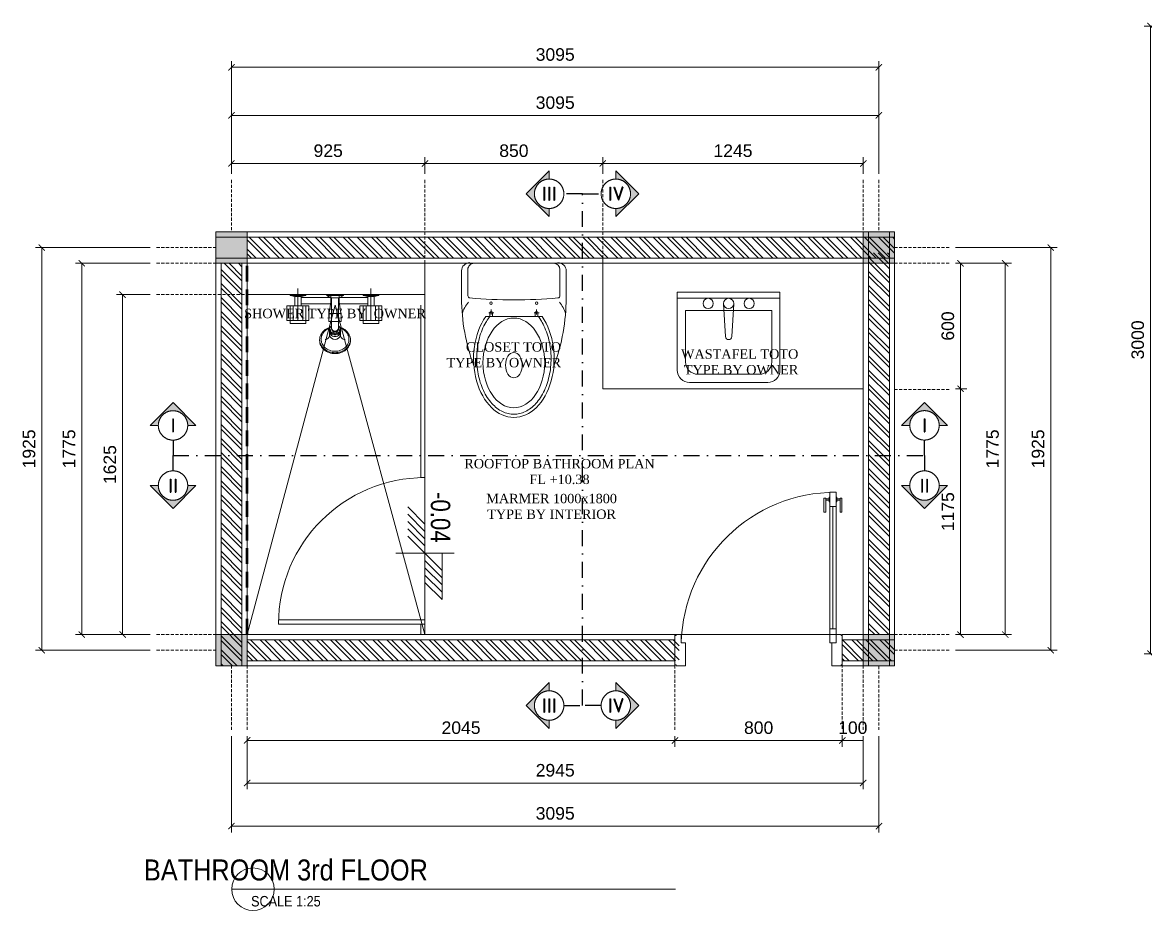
# Model space of a CAD drawing. Header units: millimetres. Extents: x 7371 to 278338, y -43753 to 35464.
# Drawn here: x 265954 to 271323, y -6722 to -2477 of the extents above; entities that cross this region are included whole.
import ezdxf
from ezdxf.enums import TextEntityAlignment as Align

# ---------------------------------------------------------------- set-up
doc = ezdxf.new("R2010")
doc.units = ezdxf.units.MM
doc.header["$MEASUREMENT"] = 0
for name, pattern in [('CENTER', [50.8, 31.75, -6.35, 6.35, -6.35]), ('DASHDOTX2', [50.8, 25.4, -12.7, 0, -12.7]), ('DASHED2', [0.375, 0.25, -0.125]), ('HIDDEN2', [0.1875, 0.125, -0.0625]), ('SLD-Solid', [0])]:
    doc.linetypes.add(name, pattern=pattern)
doc.layers.get('DEFPOINTS').update_dxf_attribs({"lineweight": 18})
for name, color, linetype in [('1', 5, 'Continuous'), ('TEXT', 4, 'Continuous'), ('WALL', 90, 'Continuous')]:
    doc.layers.add(name, color=color, linetype=linetype)
for name, color, linetype, lineweight in [('28-Arsiran', 252, 'Continuous', 5), ('8', 8, 'Continuous', 5), ('AS', 8, 'HIDDEN2', 5), ('DIM', 1, 'Continuous', 5), ('DINDING', 1, 'Continuous', 20), ('DOOR OPENING', 4, 'SLD-Solid', 5), ('HATCH', 8, 'Continuous', 13), ('KOL', 5, 'Continuous', 18), ('l1', 5, 'Continuous', 5), ('LEGEND', 1, 'DASHED2', 50), ('PIPA AIR BERSIH', 5, 'CENTER', 5), ('TEXT 1', 210, 'Continuous', 5)]:
    doc.layers.add(name, color=color, linetype=linetype, lineweight=lineweight)
doc.styles.add('40', font='arial.ttf', dxfattribs={"width": 0.9, "height": 100})
doc.styles.add('Arial Narrow', font='ARIALN.TTF')
doc.styles.add('ROMAND', font='romand.shx', dxfattribs={"width": 0.7})
doc.styles.get("Standard").update_dxf_attribs({"font": 'arial.ttf'})
doc.styles.add('style1', font='times.ttf', dxfattribs={"height": 0.15})
doc.dimstyles.new('30 baru', dxfattribs={"dimtxt": 0.2, "dimasz": 0.1, "dimexe": 0.1, "dimexo": 0.1, "dimgap": 0.1, "dimtad": 1, "dimtoh": 1, "dimdec": 0, "dimlfac": 300, "dimtxsty": 'Standard', "dimblk": 'ARCHTICK', "dimcen": 0.1, "dimclrd": 1, "dimclre": 1, "dimclrt": 4, "dimadec": 0, "dimazin": 0, "dimtfac": 1, "dimtdec": 0, "dimtix": 1, "dimtmove": 0, "dimatfit": 3, "dimfxl": 1, "dimlwd": 5, "dimlwe": 5, "dimarcsym": 0})
pattern_1 = [(315, (127135.7513, 224.10882), (0.112253202, 0.112253202), []), (315, (127135.7513, 224.03399), (0.112253202, 0.112253202), [])]

# ---------------------------------------------------------------- blocks, each defined once
blk = doc.blocks.new('TOILET')
at = {"layer": '8', "lineweight": 5}
for p, q in [((-134.7, 254.9), (134.7, 254.9)), ((-120.2, 236.5), (-96.6, 236.5)), ((-114.4, 254.9), (-114.4, 235.8)), ((-108.5, 245.2), (-108.5, 221.5)), ((-102.2, 235.8), (-102.2, 254.9)), ((120.2, 236.5), (96.6, 236.5)), ((102.2, 235.8), (102.2, 254.9)), ((108.5, 245.2), (108.5, 221.5)), ((114.4, 254.9), (114.4, 235.8)), ((-250, 36.9), (-250, 167.9)), ((250, 36.9), (250, 167.9)), ((-220, 30), (-220, 155.8)), ((220, 30), (220, 155.8)), ((-190, 0), (190, 0))]:
    blk.add_line(p, q, dxfattribs=at)
for centre in [(-109.2, 190.9), (109.2, 190.9)]:
    blk.add_circle(centre, 5.82, dxfattribs=at)
for centre, radius, start, end in [((666.2, 167.1), 916.2, 159.3877, 180.0472), ((-666.2, 167.1), 916.2, 359.9528, 20.6123), ((-96.2, 287.1), 157.9, 197.1522, 219.8185), ((-108.3, 236.3), 6.15, 185.1568, 354.8432), ((108.3, 236.3), 6.15, 185.1568, 354.8432), ((96.2, 287.1), 157.9, 320.1815, 342.8478), ((-210, 155.8), 10, 94.9885, 180), ((0, -2250.1), 2425, 85.0115, 94.9885), ((210, 155.8), 10, 0, 85.0115), ((-210, 36.9), 40, 180, 270), ((-190, 30), 30, 180, 270), ((190, 30), 30, 270, 0), ((210, 36.9), 40, 270, 0)]:
    blk.add_arc(centre, radius, start, end, dxfattribs=at)
blk.add_ellipse((0, 455.9), major_axis=(0, 281), ratio=0.685919, start_param=3.915332, end_param=8.651039, dxfattribs=at)
for centre, major_axis, ratio in [((0.3, 476.2), (0, 214.4), 0.687861), ((0, 487.3), (0, 60.7), 0.657164)]:
    blk.add_ellipse(centre, major_axis=major_axis, ratio=ratio, dxfattribs=at)
blk.add_open_spline([(117, 256.4), (126.7, 269.6), (130.8, 276.1), (141, 293.8), (146.8, 305.6), (156.9, 330.6), (161.3, 343.7), (168.6, 370.8), (171.5, 384.8), (175.7, 413.3), (177, 427.9), (178, 457.1), (177.7, 471.7), (175.4, 500.8), (173.5, 515.2), (168.1, 543.3), (164.6, 557), (156.2, 583.3), (151.2, 596), (140.1, 619.8), (133.8, 631.1), (120.3, 651.8), (113, 661.3), (97.5, 678.4), (89.3, 686), (72.4, 699), (63.7, 704.5), (45.8, 713.2), (36.8, 716.5), (18.4, 720.8), (9.2, 721.9), (-9.3, 721.9), (-18.5, 720.8), (-36.8, 716.5), (-45.9, 713.2), (-63.7, 704.4), (-72.5, 699), (-89.4, 685.9), (-97.5, 678.4), (-113, 661.3), (-120.3, 651.8), (-133.9, 631), (-140.1, 619.8), (-151.3, 595.9), (-156.2, 583.2), (-164.6, 556.9), (-168.1, 543.2), (-173.5, 515.1), (-175.5, 500.7), (-177.7, 471.7), (-178, 457), (-177, 427.8), (-175.7, 413.2), (-171.5, 384.7), (-168.6, 370.7), (-161.3, 343.6), (-156.9, 330.5), (-146.7, 305.6), (-141, 293.8), (-130.8, 276), (-126.7, 269.6), (-117.3, 254.6)], degree=3, knots=[3.915332, 3.915332, 3.915332, 3.915332, 4.014441, 4.014441, 4.176505, 4.176505, 4.338569, 4.338569, 4.500633, 4.500633, 4.662697, 4.662697, 4.824761, 4.824761, 4.986825, 4.986825, 5.148889, 5.148889, 5.310953, 5.310953, 5.473017, 5.473017, 5.635081, 5.635081, 5.797146, 5.797146, 5.95921, 5.95921, 6.121274, 6.121274, 6.283338, 6.283338, 6.445402, 6.445402, 6.607466, 6.607466, 6.76953, 6.76953, 6.931594, 6.931594, 7.093658, 7.093658, 7.255722, 7.255722, 7.417786, 7.417786, 7.57985, 7.57985, 7.741915, 7.741915, 7.903979, 7.903979, 8.066043, 8.066043, 8.228107, 8.228107, 8.390171, 8.390171, 8.552235, 8.552235, 8.651039, 8.651039, 8.651039, 8.651039], dxfattribs=at)
blk = doc.blocks.new('SINK')
at = {"layer": '8'}
for p, q in [((-186.5, 431.8), (186.5, 431.8)), ((-147.2, 392.6), (147.2, 392.6)), ((-245.4, 0), (-245.4, 372.9)), ((-206.1, 88.3), (-206.1, 333.7)), ((206.1, 88.3), (206.1, 333.7)), ((245.4, 0), (245.4, 372.9)), ((-15.7, 211.9), (-24.5, 55.4)), ((24.5, 55.4), (15.7, 211.9)), ((-206.1, 88.3), (206.1, 88.3)), ((-245.4, 29.4), (245.4, 29.4)), ((-245.4, 0), (245.4, 0))]:
    blk.add_line(p, q, dxfattribs=at)
for centre in [(-98.1, 54), (0, 54), (98.1, 54)]:
    blk.add_circle(centre, 24.5, dxfattribs=at)
for centre, radius, start, end in [((-186.5, 372.9), 58.9, 90, 180), ((186.5, 372.9), 58.9, 0, 90), ((-147.2, 333.7), 58.9, 90, 180), ((147.2, 333.7), 58.9, 0, 90), ((0, 211), 15.7, 3.2169, 176.7831)]:
    blk.add_arc(centre, radius, start, end, dxfattribs=at)
blk = doc.blocks.new('Shower - P')
for p, q in [((0, -146), (0, 146)), ((82, 146.3), (35.5, 146.3)), ((35.5, 146.3), (35.5, 76.3)), ((82, 146.3), (82, 76.3)), ((3, 136.3), (0, 136.3)), ((0, 126.3), (0, 96.3)), ((3, 136.3), (5.5, 121.3)), ((3, 136.3), (3, 86.3)), ((5.5, 121.3), (5.5, 101.3)), ((35.5, 121.3), (5.5, 121.3)), ((92, 136.3), (92, 86.3)), ((3, 86.3), (0, 86.3)), ((5.5, 101.3), (3, 86.3)), ((35.5, 101.3), (5.5, 101.3)), ((9, 101.3), (9, 10.2)), ((29, 101.3), (29, 11.1)), ((82, 76.3), (35.5, 76.3)), ((9, -111), (9, -16.1)), ((29, -111), (29, -17)), ((3, -96), (0, -96)), ((0, -136), (0, -106)), ((3, -146), (3, -96)), ((5.5, -111), (3, -96)), ((82, -86), (35.5, -86)), ((35.5, -156), (35.5, -86)), ((82, -156), (82, -86)), ((92, -146), (92, -96)), ((3, -146), (5.5, -131)), ((35.5, -111), (5.5, -111)), ((5.5, -131), (5.5, -111)), ((35.5, -131), (5.5, -131)), ((3, -146), (0, -146)), ((82, -156), (35.5, -156))]:
    blk.add_line(p, q)
at = {"color": 8}
for p, q in [((35.5, 111.3), (-19, 111.3)), ((92, 136.3), (35.5, 136.3)), ((82, 126.3), (35.5, 126.3)), ((82, 111.3), (35.5, 111.3)), ((82, 96.3), (35.5, 96.3)), ((92, 86.3), (35.5, 86.3)), ((92, -96), (35.5, -96)), ((82, -106), (35.5, -106)), ((35.5, -121), (-19, -121)), ((82, -121), (35.5, -121)), ((82, -136), (35.5, -136)), ((92, -146), (35.5, -146))]:
    blk.add_line(p, q, dxfattribs=at)
blk.add_lwpolyline([(60.4, 16.4), (60.4, -22.3), (86.1, -22.3), (86.1, 16.4)], close=True)
for centre, start, end in [((9.8, 220.3), 267.3376, 283.943), ((9.8, -226.2), 76.057, 92.6624)]:
    blk.add_arc(centre, 210, start, end)
blk = doc.blocks.new('TX 4225 - P')
for p, q in [((0, 0), (-26.5, 0)), ((0, 0), (26.5, 0)), ((0, -2.8), (-26.5, -2.8)), ((0, -10.5), (-13.5, -10.5)), ((-11.2, -10.5), (-11.2, -105.3)), ((0, -2.8), (26.5, -2.8)), ((0, -10.5), (13.5, -10.5)), ((11.2, -10.5), (11.2, -105.3))]:
    blk.add_line(p, q)
at = {"linetype": 'Continuous'}
for p, q in [((-26.5, 0), (-26.5, -2.8)), ((26.5, 0), (26.5, -2.8)), ((-26.5, -2.8), (-13.5, -10.5)), ((26.5, -2.8), (13.5, -10.5)), ((-17.8, -119), (-17.8, -128.2)), ((17.8, -119), (17.8, -128.2))]:
    blk.add_line(p, q, dxfattribs=at)
for points in [[(0, -185.1, -0.08228), (-18.8, -181.9, -0.091339), (-34.5, -173.1, -0.103805), (-45.4, -159.3, -0.114745), (-49.1, -143.8, -0.114745), (-45.5, -128.3, -0.103805), (-34.8, -114.4, -0.091339), (-19.2, -105.4, -0.017766), (-15.3, -104.2, -0.08413)], [(0, -180.4, -0.086014), (-17.3, -177.4, -0.092418), (-31.4, -169.2, -0.103199), (-41.2, -156.4, -0.112374), (-44.4, -142.1, -0.112374), (-41.2, -127.7, -0.103199), (-31.4, -114.9, -0.097293), (-16.5, -106.4, -0.086014)], [(-11.2, -99.8, 0.024317), (-12.5, -100.9, 0.101351), (-16.3, -106.2, 0.106183), (-17.6, -112.3, 0.106183), (-16.3, -118.5, 0.101351), (-12.5, -123.8, 0.095192), (-6.8, -127.3, 0.091252), (0, -128.6, 0.091252)], [(-11.2, -100.1, 0.019506), (-12.3, -100.9, 0.104907), (-16.1, -105.6, 0.119757), (-17.3, -110.8, 0.119757), (-16.1, -115.9, 0.104907), (-12.3, -120.6, 0.08904), (-6.8, -123.6, 0.080352), (0, -124.7, 0.080352)], [(-11.2, -104.6, 0.067587), (-11.6, -107.5, 0.101747), (-10.7, -111.7, 0.099781), (-8.2, -115.4, 0.097121), (-4.4, -117.8, 0.09532), (0, -118.6, 0.09532)], [(0, -128.6, 0.091252), (6.8, -127.3, 0.095192), (12.5, -123.8, 0.101351), (16.3, -118.5, 0.106183), (17.6, -112.3, 0.106183), (16.3, -106.2, 0.101351), (12.5, -100.9, 0.024317), (11.2, -99.8, 0.091252)], [(0, -124.7, 0.080352), (6.8, -123.6, 0.08904), (12.3, -120.6, 0.104907), (16.1, -115.9, 0.119757), (17.3, -110.8, 0.119757), (16.1, -105.6, 0.104907), (12.3, -100.9, 0.019506), (11.2, -100.1, 0.080352)], [(0, -185.1, 0.08228), (18.8, -181.9, 0.091339), (34.5, -173.1, 0.103805), (45.4, -159.3, 0.114745), (49.1, -143.8, 0.114745), (45.5, -128.3, 0.103805), (34.8, -114.4, 0.091339), (19.2, -105.4, 0.017766), (15.3, -104.2, 0.08413)], [(0, -118.6, 0.09532), (4.5, -117.8, 0.097121), (8.2, -115.4, 0.099781), (10.7, -111.7, 0.101747), (11.6, -107.5, 0.071052), (11.2, -104.5, 0.099781)], [(0, -180.4, 0.086014), (17.3, -177.4, 0.092418), (31.4, -169.2, 0.103199), (41.2, -156.4, 0.112374), (44.4, -142.1, 0.112374), (41.2, -127.7, 0.103199), (31.4, -114.9, 0.097293), (16.5, -106.4, 0.086014)], [(0, -188, -0.08228), (-18.8, -184.8, -0.091339), (-34.5, -176, -0.103805), (-45.4, -162.2, -0.114745), (-49.1, -146.7, -0.011566), (-49, -145.1, -0.103805)], [(0, -188, 0.08228), (18.8, -184.8, 0.091339), (34.5, -176, 0.103805), (45.4, -162.2, 0.114745), (49.1, -146.7, 0.011566), (49, -145.1, 0.103805)]]:
    blk.add_lwpolyline(points, format="xyb", dxfattribs=at)
for centre, radius, start, end in [((0, -105.3), 11.2, 180, 0), ((-31.2, -129.3), 13.4, 266.824, 4.6869), ((0, -115.7), 18.1, 170.9615, 270), ((0, -124.9), 18.1, 190.4463, 270), ((-21.7, -114.3), 7.72, 332.2967, 52.3912), ((-9.9, -127.9), 8.46, 23.0455, 111.141), ((0, -115.7), 18.1, 270, 9.0385), ((0, -124.9), 18.1, 270, 349.5537), ((9.9, -127.9), 8.46, 68.859, 156.9545), ((21.7, -114.3), 7.72, 127.6088, 207.7033), ((31.2, -129.3), 13.4, 175.3131, 273.176)]:
    blk.add_arc(centre, radius, start, end, dxfattribs=at)
blk = doc.blocks.new('SHOWER')
at = {"layer": '8', "color": 8, "ltscale": 0.75, "xscale": -1.5, "yscale": 1.5, "zscale": 1.5}
for name, p, rotation in [('TX 4225 - P', (0, 0), 180), ('Shower - P', (4.4, 0), 270)]:
    blk.add_blockref(name, p, dxfattribs=dict(at, rotation=rotation))
blk = doc.blocks.new('KOLOM PRAKTIS')
at = {"layer": 'HATCH'}
h = blk.add_hatch(color=256, dxfattribs=at)
h.dxf.hatch_style = 1
h.paths.add_polyline_path([(-75, 75), (-75, -75), (75, -75), (75, 75)])
at = {"layer": 'KOL'}
blk.add_lwpolyline([(-75, -75), (75, -75), (75, 75), (-75, 75)], close=True, dxfattribs=at)
blk = doc.blocks.new('KUSEN PINTU')
at = {"layer": 'DOOR OPENING', "linetype": 'Continuous', "transparency": 33554687}
for p, q in [((-50, 110), (-30, 110)), ((-50, 0), (-50, 110)), ((-30, 110), (-30, 150)), ((-30, 150), (-5, 150)), ((-5, 150), (-5, 145)), ((-5, 145), (0, 145)), ((0, 145), (0, 5)), ((-5, 0), (-50, 0)), ((0, 5), (-5, 5)), ((-5, 5), (-5, 0))]:
    blk.add_line(p, q, dxfattribs=at)
at = {"layer": 'DOOR OPENING', "linetype": 'Continuous', "ltscale": 10, "transparency": 33554687}
for p, q in [((0, 145), (0, 150)), ((0, 5), (0, 0))]:
    blk.add_line(p, q, dxfattribs=at)
blk = doc.blocks.new('A$C3020dce1')
at = {"layer": 'DOOR OPENING', "linetype": 'Continuous', "transparency": 33554687}
for p, q in [((110, 59.6), (110, 30)), ((110, 59.6), (177.8, 59.6)), ((177.8, 59.6), (177.8, 30)), ((734.5, 79.4), (734.5, 87.8)), ((734.5, 87.8), (802.3, 87.8)), ((802.3, 79.4), (734.5, 79.4)), ((830, 59.6), (762.2, 59.6)), ((762.2, 59.6), (762.2, 30)), ((784.8, 59.6), (784.8, 61.9)), ((807.4, 59.6), (784.8, 59.6)), ((786.5, 63.5), (805.7, 63.5)), ((802.3, 87.8), (802.3, 79.4)), ((807.4, 61.9), (807.4, 59.6)), ((830, 30), (830, 59.6)), ((177.8, 30), (110, 30)), ((802.3, 10.3), (734.5, 10.3)), ((734.5, 10.3), (734.5, 1.8)), ((734.5, 1.8), (802.3, 1.8)), ((762.2, 30), (830, 30)), ((807.4, 30), (784.8, 30)), ((784.8, 30), (784.8, 27.8)), ((786.5, 26.1), (805.7, 26.1)), ((802.3, 1.8), (802.3, 10.3)), ((807.4, 27.8), (807.4, 30))]:
    blk.add_line(p, q, dxfattribs=at)
at = {"layer": 'DOOR OPENING', "linetype": 'Continuous', "ltscale": 10, "transparency": 33554687}
for p, q in [((177.8, 59.6), (762.2, 59.6)), ((793.1, 63.5), (793.1, 79.4)), ((799.1, 63.5), (799.1, 79.4)), ((762.2, 44.8), (177.8, 44.8)), ((177.8, 30), (762.2, 30)), ((793.1, 10.3), (793.1, 26.1)), ((799.1, 10.3), (799.1, 26.1))]:
    blk.add_line(p, q, dxfattribs=at)
at = {"layer": 'DOOR OPENING', "transparency": 33554687}
blk.add_line((110, 30), (150, 30), dxfattribs=at)
at = {"layer": 'DOOR OPENING', "color": 8, "ltscale": 2, "transparency": 33554687}
blk.add_arc((92.7, 32.9), 737.3, 359.775, 88.6553, dxfattribs=at)
at = {"layer": 'DOOR OPENING', "linetype": 'Continuous', "transparency": 33554687}
for centre, start, end in [((786.5, 61.9), 90, 180), ((805.7, 61.9), 360, 90), ((786.5, 27.8), 180, 270), ((805.7, 27.8), 270, 0)]:
    blk.add_arc(centre, 1.69, start, end, dxfattribs=at)
at = {"layer": 'DOOR OPENING', "linetype": 'Continuous', "transparency": 33554687, "xscale": -1, "rotation": 270}
blk.add_blockref('KUSEN PINTU', (0, 800), dxfattribs=at)
at = {"layer": 'DOOR OPENING', "linetype": 'Continuous', "transparency": 33554687, "rotation": 270}
blk.add_blockref('KUSEN PINTU', (0, 0), dxfattribs=at)
blk = doc.blocks.new('_ArchTick')
at = {"color": 0, "linetype": 'ByBlock', "const_width": 0.15}
blk.add_lwpolyline([(-0.5, -0.5), (0.5, 0.5)], dxfattribs=at)
blk = doc.blocks.new('*D239')
at = {"color": 1, "lineweight": 5, "transparency": 16777216}
for p, q in [((127652.416, -891.415), (127652.053, -891.415)), ((127652.153, -891.415), (127652.153, -901.415)), ((127652.416, -901.415), (127652.053, -901.415))]:
    blk.add_line(p, q, dxfattribs=at)
at = {"layer": 'DEFPOINTS', "color": 0, "transparency": 16777216}
for p in [(127652.516, -891.415), (127652.153, -901.415), (127652.516, -901.415)]:
    blk.add_point(p, dxfattribs=at)
at = {"color": 1, "lineweight": 5, "transparency": 16777216, "xscale": 0.1, "yscale": 0.1, "zscale": 0.1}
for p, rotation in [((127652.153, -891.415), 90), ((127652.153, -901.415), 270)]:
    blk.add_blockref('_ArchTick', p, dxfattribs=dict(at, rotation=rotation))
at = {"color": 4, "transparency": 16777216, "insert": (127651.951, -896.415), "char_height": 0.2, "attachment_point": 5, "rotation": 90}
blk.add_mtext('3000', dxfattribs=at)
blk = doc.blocks.new('*D219')
at = {"color": 1, "lineweight": 5, "transparency": 16777216}
for p, q in [((127637.51, -893.767), (127637.51, -891.972)), ((127647.826, -892.072), (127637.51, -892.072)), ((127647.826, -893.767), (127647.826, -891.972))]:
    blk.add_line(p, q, dxfattribs=at)
at = {"layer": 'DEFPOINTS', "color": 0, "transparency": 16777216}
for p in [(127637.51, -892.072), (127637.51, -893.867), (127647.826, -893.867)]:
    blk.add_point(p, dxfattribs=at)
at = {"color": 1, "lineweight": 5, "transparency": 16777216, "xscale": 0.1, "yscale": 0.1, "zscale": 0.1, "rotation": 180}
blk.add_blockref('_ArchTick', (127637.51, -892.072), dxfattribs=at)
at = {"color": 1, "lineweight": 5, "transparency": 16777216, "xscale": 0.1, "yscale": 0.1, "zscale": 0.1}
blk.add_blockref('_ArchTick', (127647.826, -892.072), dxfattribs=at)
at = {"color": 4, "transparency": 16777216, "insert": (127642.668, -891.869), "char_height": 0.2, "attachment_point": 5}
blk.add_mtext('3095', dxfattribs=at)
blk = doc.blocks.new('*D220')
at = {"color": 1, "lineweight": 5, "transparency": 16777216}
for p, q in [((127637.51, -893.767), (127637.51, -892.738)), ((127647.826, -893.767), (127647.826, -892.738)), ((127647.826, -892.838), (127637.51, -892.838))]:
    blk.add_line(p, q, dxfattribs=at)
at = {"layer": 'DEFPOINTS', "color": 0, "transparency": 16777216}
for p in [(127637.51, -892.838), (127637.51, -893.867), (127647.826, -893.867)]:
    blk.add_point(p, dxfattribs=at)
at = {"color": 1, "lineweight": 5, "transparency": 16777216, "xscale": 0.1, "yscale": 0.1, "zscale": 0.1, "rotation": 180}
blk.add_blockref('_ArchTick', (127637.51, -892.838), dxfattribs=at)
at = {"color": 1, "lineweight": 5, "transparency": 16777216, "xscale": 0.1, "yscale": 0.1, "zscale": 0.1}
blk.add_blockref('_ArchTick', (127647.826, -892.838), dxfattribs=at)
at = {"color": 4, "transparency": 16777216, "insert": (127642.668, -892.636), "char_height": 0.2, "attachment_point": 5}
blk.add_mtext('3095', dxfattribs=at)
blk = doc.blocks.new('*D221')
at = {"color": 1, "lineweight": 5, "transparency": 16777216}
for p, q in [((127643.426, -893.767), (127643.426, -893.504)), ((127647.576, -893.767), (127647.576, -893.504)), ((127647.576, -893.604), (127643.426, -893.604))]:
    blk.add_line(p, q, dxfattribs=at)
at = {"layer": 'DEFPOINTS', "color": 0, "transparency": 16777216}
for p in [(127643.426, -893.604), (127643.426, -893.867), (127647.576, -893.867)]:
    blk.add_point(p, dxfattribs=at)
at = {"color": 1, "lineweight": 5, "transparency": 16777216, "xscale": 0.1, "yscale": 0.1, "zscale": 0.1, "rotation": 180}
blk.add_blockref('_ArchTick', (127643.426, -893.604), dxfattribs=at)
at = {"color": 1, "lineweight": 5, "transparency": 16777216, "xscale": 0.1, "yscale": 0.1, "zscale": 0.1}
blk.add_blockref('_ArchTick', (127647.576, -893.604), dxfattribs=at)
at = {"color": 4, "transparency": 16777216, "insert": (127645.501, -893.402), "char_height": 0.2, "attachment_point": 5}
blk.add_mtext('1245', dxfattribs=at)
blk = doc.blocks.new('*D222')
at = {"color": 1, "lineweight": 5, "transparency": 16777216}
for p, q in [((127640.593, -893.767), (127640.593, -893.504)), ((127643.426, -893.767), (127643.426, -893.504)), ((127643.426, -893.604), (127640.593, -893.604))]:
    blk.add_line(p, q, dxfattribs=at)
at = {"layer": 'DEFPOINTS', "color": 0, "transparency": 16777216}
for p in [(127640.593, -893.604), (127640.593, -893.867), (127643.426, -893.867)]:
    blk.add_point(p, dxfattribs=at)
at = {"color": 1, "lineweight": 5, "transparency": 16777216, "xscale": 0.1, "yscale": 0.1, "zscale": 0.1, "rotation": 180}
blk.add_blockref('_ArchTick', (127640.593, -893.604), dxfattribs=at)
at = {"color": 1, "lineweight": 5, "transparency": 16777216, "xscale": 0.1, "yscale": 0.1, "zscale": 0.1}
blk.add_blockref('_ArchTick', (127643.426, -893.604), dxfattribs=at)
at = {"color": 4, "transparency": 16777216, "insert": (127642.01, -893.402), "char_height": 0.2, "attachment_point": 5}
blk.add_mtext('850', dxfattribs=at)
blk = doc.blocks.new('*D223')
at = {"color": 1, "lineweight": 5, "transparency": 16777216}
for p, q in [((127637.51, -893.767), (127637.51, -893.504)), ((127640.593, -893.767), (127640.593, -893.504)), ((127640.593, -893.604), (127637.51, -893.604))]:
    blk.add_line(p, q, dxfattribs=at)
at = {"layer": 'DEFPOINTS', "color": 0, "transparency": 16777216}
for p in [(127637.51, -893.604), (127637.51, -893.867), (127640.593, -893.867)]:
    blk.add_point(p, dxfattribs=at)
at = {"color": 1, "lineweight": 5, "transparency": 16777216, "xscale": 0.1, "yscale": 0.1, "zscale": 0.1, "rotation": 180}
blk.add_blockref('_ArchTick', (127637.51, -893.604), dxfattribs=at)
at = {"color": 1, "lineweight": 5, "transparency": 16777216, "xscale": 0.1, "yscale": 0.1, "zscale": 0.1}
blk.add_blockref('_ArchTick', (127640.593, -893.604), dxfattribs=at)
at = {"color": 4, "transparency": 16777216, "insert": (127639.051, -893.402), "char_height": 0.2, "attachment_point": 5}
blk.add_mtext('925', dxfattribs=at)
blk = doc.blocks.new('*D224')
at = {"color": 1, "lineweight": 5, "transparency": 16777216}
for p, q in [((127649.047, -894.944), (127650.664, -894.944)), ((127650.564, -894.944), (127650.564, -901.36)), ((127649.047, -901.36), (127650.664, -901.36))]:
    blk.add_line(p, q, dxfattribs=at)
at = {"layer": 'DEFPOINTS', "color": 0, "transparency": 16777216}
for p in [(127648.947, -894.944), (127648.947, -901.36), (127650.564, -901.36)]:
    blk.add_point(p, dxfattribs=at)
at = {"color": 1, "lineweight": 5, "transparency": 16777216, "xscale": 0.1, "yscale": 0.1, "zscale": 0.1}
for p, rotation in [((127650.564, -894.944), 90), ((127650.564, -901.36), 270)]:
    blk.add_blockref('_ArchTick', p, dxfattribs=dict(at, rotation=rotation))
at = {"color": 4, "transparency": 16777216, "insert": (127650.362, -898.152), "char_height": 0.2, "attachment_point": 5, "rotation": 90}
blk.add_mtext('1925', dxfattribs=at)
blk = doc.blocks.new('*D225')
at = {"color": 1, "lineweight": 5, "transparency": 16777216}
for p, q in [((127637.51, -902.728), (127637.51, -904.262)), ((127647.826, -902.728), (127647.826, -904.262)), ((127647.826, -904.162), (127637.51, -904.162))]:
    blk.add_line(p, q, dxfattribs=at)
at = {"layer": 'DEFPOINTS', "color": 0, "transparency": 16777216}
for p in [(127637.51, -902.628), (127647.826, -902.628), (127637.51, -904.162)]:
    blk.add_point(p, dxfattribs=at)
at = {"color": 1, "lineweight": 5, "transparency": 16777216, "xscale": 0.1, "yscale": 0.1, "zscale": 0.1, "rotation": 180}
blk.add_blockref('_ArchTick', (127637.51, -904.162), dxfattribs=at)
at = {"color": 1, "lineweight": 5, "transparency": 16777216, "xscale": 0.1, "yscale": 0.1, "zscale": 0.1}
blk.add_blockref('_ArchTick', (127647.826, -904.162), dxfattribs=at)
at = {"color": 4, "transparency": 16777216, "insert": (127642.668, -903.96), "char_height": 0.2, "attachment_point": 5}
blk.add_mtext('3095', dxfattribs=at)
blk = doc.blocks.new('*D226')
at = {"color": 1, "lineweight": 5, "transparency": 16777216}
for p, q in [((127637.76, -902.728), (127637.76, -903.575)), ((127647.576, -902.728), (127647.576, -903.575)), ((127647.576, -903.475), (127637.76, -903.475))]:
    blk.add_line(p, q, dxfattribs=at)
at = {"layer": 'DEFPOINTS', "color": 0, "transparency": 16777216}
for p in [(127637.76, -902.628), (127647.576, -902.628), (127637.76, -903.475)]:
    blk.add_point(p, dxfattribs=at)
at = {"color": 1, "lineweight": 5, "transparency": 16777216, "xscale": 0.1, "yscale": 0.1, "zscale": 0.1, "rotation": 180}
blk.add_blockref('_ArchTick', (127637.76, -903.475), dxfattribs=at)
at = {"color": 1, "lineweight": 5, "transparency": 16777216, "xscale": 0.1, "yscale": 0.1, "zscale": 0.1}
blk.add_blockref('_ArchTick', (127647.576, -903.475), dxfattribs=at)
at = {"color": 4, "transparency": 16777216, "insert": (127642.668, -903.273), "char_height": 0.2, "attachment_point": 5}
blk.add_mtext('2945', dxfattribs=at)
blk = doc.blocks.new('*D227')
at = {"color": 1, "lineweight": 5, "transparency": 16777216}
for p, q in [((127647.243, -902.728), (127647.243, -902.897)), ((127647.576, -902.797), (127647.243, -902.797)), ((127647.576, -902.728), (127647.576, -902.897))]:
    blk.add_line(p, q, dxfattribs=at)
at = {"layer": 'DEFPOINTS', "color": 0, "transparency": 16777216}
for p in [(127647.243, -902.628), (127647.576, -902.628), (127647.243, -902.797)]:
    blk.add_point(p, dxfattribs=at)
at = {"color": 4, "transparency": 16777216, "insert": (127647.41, -902.595), "char_height": 0.2, "attachment_point": 5}
blk.add_mtext('100', dxfattribs=at)
blk = doc.blocks.new('*D228')
at = {"color": 1, "lineweight": 5, "transparency": 16777216}
for p, q in [((127644.576, -902.728), (127644.576, -902.897)), ((127647.243, -902.797), (127644.576, -902.797)), ((127647.243, -902.711), (127647.243, -902.897))]:
    blk.add_line(p, q, dxfattribs=at)
at = {"layer": 'DEFPOINTS', "color": 0, "transparency": 16777216}
for p in [(127644.576, -902.628), (127647.243, -902.611), (127644.576, -902.797)]:
    blk.add_point(p, dxfattribs=at)
at = {"color": 1, "lineweight": 5, "transparency": 16777216, "xscale": 0.1, "yscale": 0.1, "zscale": 0.1, "rotation": 180}
blk.add_blockref('_ArchTick', (127644.576, -902.797), dxfattribs=at)
at = {"color": 1, "lineweight": 5, "transparency": 16777216, "xscale": 0.1, "yscale": 0.1, "zscale": 0.1}
blk.add_blockref('_ArchTick', (127647.243, -902.797), dxfattribs=at)
at = {"color": 4, "transparency": 16777216, "insert": (127645.91, -902.595), "char_height": 0.2, "attachment_point": 5}
blk.add_mtext('800', dxfattribs=at)
blk = doc.blocks.new('*D229')
at = {"color": 1, "lineweight": 5, "transparency": 16777216}
for p, q in [((127637.76, -902.728), (127637.76, -902.897)), ((127644.576, -902.797), (127637.76, -902.797)), ((127644.576, -902.728), (127644.576, -902.897))]:
    blk.add_line(p, q, dxfattribs=at)
at = {"layer": 'DEFPOINTS', "color": 0, "transparency": 16777216}
for p in [(127637.76, -902.628), (127644.576, -902.628), (127637.76, -902.797)]:
    blk.add_point(p, dxfattribs=at)
at = {"color": 1, "lineweight": 5, "transparency": 16777216, "xscale": 0.1, "yscale": 0.1, "zscale": 0.1, "rotation": 180}
blk.add_blockref('_ArchTick', (127637.76, -902.797), dxfattribs=at)
at = {"color": 1, "lineweight": 5, "transparency": 16777216, "xscale": 0.1, "yscale": 0.1, "zscale": 0.1}
blk.add_blockref('_ArchTick', (127644.576, -902.797), dxfattribs=at)
at = {"color": 4, "transparency": 16777216, "insert": (127641.168, -902.595), "char_height": 0.2, "attachment_point": 5}
blk.add_mtext('2045', dxfattribs=at)
blk = doc.blocks.new('*D230')
at = {"color": 1, "lineweight": 5, "transparency": 16777216}
for p, q in [((127649.047, -895.194), (127649.227, -895.194)), ((127649.127, -897.194), (127649.127, -895.194)), ((127649.047, -897.194), (127649.227, -897.194))]:
    blk.add_line(p, q, dxfattribs=at)
at = {"layer": 'DEFPOINTS', "color": 0, "transparency": 16777216}
for p in [(127648.947, -895.194), (127649.127, -895.194), (127648.947, -897.194)]:
    blk.add_point(p, dxfattribs=at)
at = {"color": 1, "lineweight": 5, "transparency": 16777216, "xscale": 0.1, "yscale": 0.1, "zscale": 0.1}
for p, rotation in [((127649.127, -895.194), 90), ((127649.127, -897.194), 270)]:
    blk.add_blockref('_ArchTick', p, dxfattribs=dict(at, rotation=rotation))
at = {"color": 4, "transparency": 16777216, "insert": (127648.925, -896.194), "char_height": 0.2, "attachment_point": 5, "rotation": 90}
blk.add_mtext('600', dxfattribs=at)
blk = doc.blocks.new('*D231')
at = {"color": 1, "lineweight": 5, "transparency": 16777216}
for p, q in [((127649.047, -897.194), (127649.227, -897.194)), ((127649.127, -897.194), (127649.127, -901.11)), ((127649.047, -901.11), (127649.227, -901.11))]:
    blk.add_line(p, q, dxfattribs=at)
at = {"layer": 'DEFPOINTS', "color": 0, "transparency": 16777216}
for p in [(127648.947, -897.194), (127648.947, -901.11), (127649.127, -901.11)]:
    blk.add_point(p, dxfattribs=at)
at = {"color": 1, "lineweight": 5, "transparency": 16777216, "xscale": 0.1, "yscale": 0.1, "zscale": 0.1}
for p, rotation in [((127649.127, -897.194), 90), ((127649.127, -901.11), 270)]:
    blk.add_blockref('_ArchTick', p, dxfattribs=dict(at, rotation=rotation))
at = {"color": 4, "transparency": 16777216, "insert": (127648.925, -899.152), "char_height": 0.2, "attachment_point": 5, "rotation": 90}
blk.add_mtext('1175', dxfattribs=at)
blk = doc.blocks.new('*D232')
at = {"color": 1, "lineweight": 5, "transparency": 16777216}
for p, q in [((127649.227, -895.194), (127649.939, -895.194)), ((127649.839, -901.11), (127649.839, -895.194)), ((127649.227, -901.11), (127649.939, -901.11))]:
    blk.add_line(p, q, dxfattribs=at)
at = {"layer": 'DEFPOINTS', "color": 0, "transparency": 16777216}
for p in [(127649.127, -895.194), (127649.839, -895.194), (127649.127, -901.11)]:
    blk.add_point(p, dxfattribs=at)
at = {"color": 1, "lineweight": 5, "transparency": 16777216, "xscale": 0.1, "yscale": 0.1, "zscale": 0.1}
for p, rotation in [((127649.839, -895.194), 90), ((127649.839, -901.11), 270)]:
    blk.add_blockref('_ArchTick', p, dxfattribs=dict(at, rotation=rotation))
at = {"color": 4, "transparency": 16777216, "insert": (127649.637, -898.152), "char_height": 0.2, "attachment_point": 5, "rotation": 90}
blk.add_mtext('1775', dxfattribs=at)
blk = doc.blocks.new('*D233')
at = {"color": 1, "lineweight": 5, "transparency": 16777216}
for p, q in [((127636.216, -894.944), (127634.386, -894.944)), ((127634.486, -894.944), (127634.486, -901.36)), ((127636.216, -901.36), (127634.386, -901.36))]:
    blk.add_line(p, q, dxfattribs=at)
at = {"layer": 'DEFPOINTS', "color": 0, "transparency": 16777216}
for p in [(127636.316, -894.944), (127634.486, -901.36), (127636.316, -901.36)]:
    blk.add_point(p, dxfattribs=at)
at = {"color": 1, "lineweight": 5, "transparency": 16777216, "xscale": 0.1, "yscale": 0.1, "zscale": 0.1}
for p, rotation in [((127634.486, -894.944), 90), ((127634.486, -901.36), 270)]:
    blk.add_blockref('_ArchTick', p, dxfattribs=dict(at, rotation=rotation))
at = {"color": 4, "transparency": 16777216, "insert": (127634.284, -898.152), "char_height": 0.2, "attachment_point": 5, "rotation": 90}
blk.add_mtext('1925', dxfattribs=at)
blk = doc.blocks.new('*D234')
at = {"color": 1, "lineweight": 5, "transparency": 16777216}
for p, q in [((127636.216, -895.194), (127635.024, -895.194)), ((127635.124, -901.11), (127635.124, -895.194)), ((127636.216, -901.11), (127635.024, -901.11))]:
    blk.add_line(p, q, dxfattribs=at)
at = {"layer": 'DEFPOINTS', "color": 0, "transparency": 16777216}
for p in [(127635.124, -895.194), (127636.316, -895.194), (127636.316, -901.11)]:
    blk.add_point(p, dxfattribs=at)
at = {"color": 1, "lineweight": 5, "transparency": 16777216, "xscale": 0.1, "yscale": 0.1, "zscale": 0.1}
for p, rotation in [((127635.124, -895.194), 90), ((127635.124, -901.11), 270)]:
    blk.add_blockref('_ArchTick', p, dxfattribs=dict(at, rotation=rotation))
at = {"color": 4, "transparency": 16777216, "insert": (127634.922, -898.152), "char_height": 0.2, "attachment_point": 5, "rotation": 90}
blk.add_mtext('1775', dxfattribs=at)
blk = doc.blocks.new('*D235')
at = {"color": 1, "lineweight": 5, "transparency": 16777216}
for p, q in [((127636.216, -895.694), (127635.675, -895.694)), ((127635.775, -895.694), (127635.775, -901.11)), ((127636.216, -901.11), (127635.675, -901.11))]:
    blk.add_line(p, q, dxfattribs=at)
at = {"layer": 'DEFPOINTS', "color": 0, "transparency": 16777216}
for p in [(127636.316, -895.694), (127635.775, -901.11), (127636.316, -901.11)]:
    blk.add_point(p, dxfattribs=at)
at = {"color": 1, "lineweight": 5, "transparency": 16777216, "xscale": 0.1, "yscale": 0.1, "zscale": 0.1}
for p, rotation in [((127635.775, -895.694), 90), ((127635.775, -901.11), 270)]:
    blk.add_blockref('_ArchTick', p, dxfattribs=dict(at, rotation=rotation))
at = {"color": 4, "transparency": 16777216, "insert": (127635.573, -898.402), "char_height": 0.2, "attachment_point": 5, "rotation": 90}
blk.add_mtext('1625', dxfattribs=at)
blk = doc.blocks.new('ARAH-4')
blk.add_hatch(color=8).paths.add_polyline_path([(-4.5, 0), (-7, 0), (0, -7), (7, 0), (4.5, 0, -1)])
at = {"color": 9}
for p, q in [((0, -7), (-7, 0)), ((-4.5, 0), (-7, 0)), ((0, -7), (7, 0)), ((4.5, 0), (7, 0))]:
    blk.add_line(p, q, dxfattribs=at)
blk.add_circle((0, 0), 4.5, dxfattribs=at)
at = {"color": 4, "style": 'ROMAND'}
blk.add_attdef('A', text='', height=4, dxfattribs=at).set_placement((0, 0), align=Align.MIDDLE_CENTER)
blk = doc.blocks.new('ARAH-3')
blk.add_hatch(color=8).paths.add_polyline_path([(0, -4.5), (0, -7), (7, 0), (0, 7), (0, 4.5, -1)])
at = {"color": 9}
for p, q in [((0, 4.5), (0, 7)), ((7, 0), (0, 7)), ((7, 0), (0, -7)), ((0, -4.5), (0, -7))]:
    blk.add_line(p, q, dxfattribs=at)
blk.add_circle((0, 0), 4.5, dxfattribs=at)
at = {"color": 4, "style": 'ROMAND'}
blk.add_attdef('A', text='', height=4, dxfattribs=at).set_placement((0, 0), align=Align.MIDDLE_CENTER)
blk = doc.blocks.new('SHDHD')
at = {"layer": '1', "linetype": 'DASHDOTX2', "ltscale": 0.01}
for points in [[(-156.862, 78.044), (-156.566, 78.044), (-156.566, 86.198), (-156.862, 86.198)], [(-156.269, 78.044), (-156.566, 78.044), (-156.566, 86.198), (-156.269, 86.198)], [(-163.09, 82.273), (-163.09, 82.028), (-151.116, 82.028), (-151.116, 82.273)], [(-163.09, 81.783), (-163.09, 82.028), (-151.116, 82.028), (-151.116, 81.784)]]:
    blk.add_lwpolyline(points, dxfattribs=at)
ref = blk.add_blockref('ARAH-3', (-157.097, 86.198), dxfattribs=dict(xscale=-0.05208333333333334, yscale=0.05208333333333334, zscale=0.05208333333333334))
ref.add_attrib('A', 'III', dxfattribs={"color": 4, "height": 0.2083, "style": 'ROMAND'}).set_placement((-157.097, 86.198), align=Align.MIDDLE_CENTER)
at = {"xscale": 0.05208333333333334, "yscale": 0.05208333333333334, "zscale": 0.05208333333333334}
for name, p, values in [('ARAH-3', (-156.034, 86.198), {'A': 'IV'}), ('ARAH-4', (-163.09, 81.549), {'A': 'II'}), ('ARAH-4', (-151.116, 81.549), {'A': 'II'}), ('ARAH-3', (-156.034, 78.044), {'A': 'IV'})]:
    blk.add_blockref(name, p, dxfattribs=at).add_auto_attribs(values)
ref = blk.add_blockref('ARAH-4', (-163.09, 82.507), dxfattribs=dict(xscale=0.05208333333333334, yscale=0.05208333333333334, zscale=0.05208333333333334, rotation=180))
ref.add_attrib('A', 'I', dxfattribs={"color": 4, "height": 0.208, "style": 'ROMAND'}).set_placement((-163.09, 82.507), align=Align.MIDDLE_CENTER)
ref = blk.add_blockref('ARAH-4', (-151.116, 82.508), dxfattribs=dict(xscale=0.05208333333333334, yscale=0.05208333333333334, zscale=0.05208333333333334, rotation=180))
ref.add_attrib('A', 'I', dxfattribs={"color": 4, "height": 0.208, "style": 'ROMAND'}).set_placement((-151.116, 82.508), align=Align.MIDDLE_CENTER)
ref = blk.add_blockref('ARAH-3', (-157.097, 78.044), dxfattribs=dict(xscale=-0.05208333333333334, yscale=0.05208333333333334, zscale=0.05208333333333334))
ref.add_attrib('A', 'III', dxfattribs={"color": 4, "height": 0.2083, "style": 'ROMAND'}).set_placement((-157.097, 78.044), align=Align.MIDDLE_CENTER)
blk = doc.blocks.new('dsdsdsdsd')
at = {"layer": '28-Arsiran'}
h = blk.add_hatch(dxfattribs=at)
h.set_pattern_fill('ANSI32', color=256, scale=0.016667, angle=-90)
h.set_pattern_definition([(315, (127135.7513, 224.44216), (0.112253202, 0.112253202), []), (315, (127135.7513, 224.36732), (0.112253202, 0.112253202), [])])
h.paths.add_polyline_path([(127648.0763, -895.1105), (127648.0763, -894.7772), (127637.7597, -894.7771), (127637.7597, -895.1104)])
h = blk.add_hatch(dxfattribs=at)
h.set_pattern_fill('ANSI32', color=256, scale=0.016667, angle=-90)
h.set_pattern_definition(pattern_1)
h.paths.add_polyline_path([(127647.6597, -901.1104), (127647.993, -901.1104), (127647.993, -895.0271), (127647.6597, -895.0271)])
h = blk.add_hatch(dxfattribs=at)
h.set_pattern_fill('ANSI32', color=256, scale=0.016667, angle=-90)
h.set_pattern_definition([(315, (127136.13463, 224.44216), (0.112253202, 0.112253202), []), (315, (127136.13463, 224.36732), (0.112253202, 0.112253202), [])])
h.paths.add_polyline_path([(127637.343, -901.6104), (127637.6763, -901.6104), (127637.6763, -895.1939), (127637.343, -895.1939)])
h = blk.add_hatch(dxfattribs=at)
h.set_pattern_fill('ANSI32', color=256, scale=0.016667, angle=-90)
h.set_pattern_definition(pattern_1)
h.paths.add_polyline_path([(127637.7597, -901.1937), (127637.7597, -901.5271), (127644.643, -901.5271), (127644.643, -901.1937)])
h = blk.add_hatch(dxfattribs=at)
h.set_pattern_fill('ANSI32', color=256, scale=0.016667, angle=-90)
h.set_pattern_definition(pattern_1)
h.paths.add_polyline_path([(127648.0763, -901.1937), (127648.0763, -901.5271), (127647.243, -901.5271), (127647.243, -901.1937)])
at = {"layer": '8'}
for p, q in [((127647.6597, -894.6937), (127647.6597, -901.6104)), ((127647.993, -894.6937), (127647.993, -901.6104)), ((127648.0763, -894.7772), (127637.2597, -894.7771)), ((127648.0763, -895.1106), (127637.2597, -895.1104)), ((127637.343, -895.1939), (127637.343, -901.6104)), ((127637.6763, -895.1939), (127637.6763, -901.6104)), ((127637.7597, -901.1937), (127644.5763, -901.1937)), ((127647.243, -901.1937), (127648.0763, -901.1937)), ((127637.7597, -901.5271), (127644.5763, -901.5271)), ((127647.243, -901.5271), (127648.0763, -901.5271))]:
    blk.add_line(p, q, dxfattribs=at)
at = {"layer": '8', "transparency": 33554687}
for p, q in [((127643.4263, -897.1937), (127643.4263, -895.1105)), ((127640.593, -895.6938), (127637.7597, -895.6938)), ((127639.1597, -895.8604), (127637.7597, -901.1104)), ((127640.593, -901.1104), (127639.1597, -895.8604)), ((127647.5763, -897.1937), (127643.4263, -897.1937))]:
    blk.add_line(p, q, dxfattribs=at)
at = {"layer": '8', "linetype": 'Continuous', "transparency": 33554687}
for p, q in [((127640.593, -895.1937), (127640.593, -898.6094)), ((127640.5263, -895.8604), (127640.5263, -898.6104)), ((127640.593, -898.6104), (127640.593, -901.1104)), ((127640.593, -898.6104), (127640.593, -900.8771)), ((127640.593, -900.9437), (127640.5263, -900.9437)), ((127640.5263, -900.9437), (127640.5263, -901.1104)), ((127640.593, -900.9437), (127640.593, -901.1104))]:
    blk.add_line(p, q, dxfattribs=at)
blk.add_lwpolyline([(127640.593, -900.9437), (127640.593, -900.8771), (127638.2597, -900.8771), (127638.2597, -900.9437)], close=True, dxfattribs=at)
at = {"layer": '8', "ltscale": 10, "transparency": 33554687}
blk.add_arc((127640.593, -900.9437), 2.3343, 90, 180, dxfattribs=at)
at = {"layer": 'AS', "ltscale": 0.4}
for p, q in [((127637.5097, -893.8674), (127637.5097, -894.6937)), ((127640.593, -893.8674), (127640.593, -895.3974)), ((127643.4263, -893.8674), (127643.4263, -895.3297)), ((127647.5763, -893.8674), (127647.5763, -894.6937)), ((127647.8263, -893.8674), (127647.8263, -894.6939)), ((127636.3158, -894.9437), (127637.2597, -894.9437)), ((127648.9468, -894.9437), (127648.0763, -894.9437)), ((127636.3158, -895.1939), (127637.2597, -895.1939)), ((127648.9468, -895.1937), (127648.0763, -895.1937)), ((127636.3158, -895.6938), (127637.7597, -895.6938)), ((127648.9468, -897.2029), (127648.0763, -897.2029)), ((127636.3158, -901.1104), (127637.2597, -901.1104)), ((127648.9468, -901.1104), (127648.0763, -901.1104)), ((127636.3158, -901.3604), (127637.2597, -901.3604)), ((127648.9468, -901.3604), (127648.0763, -901.3604)), ((127644.5763, -902.6279), (127644.5763, -901.5695)), ((127647.243, -902.6113), (127647.243, -901.5731)), ((127637.5097, -902.6279), (127637.5097, -901.6104)), ((127637.7597, -902.6279), (127637.7597, -901.6104)), ((127647.5763, -902.6279), (127647.5763, -901.6104)), ((127647.8263, -901.6104), (127647.8263, -902.6279))]:
    blk.add_line(p, q, dxfattribs=at)
at = {"layer": 'DINDING'}
blk.add_line((127644.5763, -901.1104), (127647.143, -901.1104), dxfattribs=at)
for points in [[(127637.2597, -894.6937), (127648.0763, -894.6939)], [(127648.0763, -901.6104), (127648.0763, -894.6937), (127647.5763, -894.6937), (127647.5763, -901.6104)], [(127648.0763, -895.1939), (127637.2597, -895.1937), (127637.2597, -895.1935)], [(127637.7597, -901.6104), (127637.7597, -895.1939), (127637.2597, -895.1939), (127637.2597, -901.6104)]]:
    blk.add_lwpolyline(points, dxfattribs=at)
for points in [[(127637.7597, -901.1104), (127644.5763, -901.1104), (127644.5763, -901.6104), (127637.7597, -901.6104)], [(127647.243, -901.1104), (127648.0763, -901.1104), (127648.0763, -901.6104), (127647.243, -901.6104)]]:
    blk.add_lwpolyline(points, close=True, dxfattribs=at)
at = {"layer": 'DOOR OPENING', "linetype": 'Continuous', "transparency": 33554687}
blk.add_line((127640.593, -898.6094), (127640.5263, -898.6094), dxfattribs=at)
at = {"layer": 'l1'}
blk.add_line((127637.5132, -905.168), (127644.5864, -905.168), dxfattribs=at)
blk.add_circle((127637.8523, -905.168), 0.3391, dxfattribs=at)
at = {"layer": 'LEGEND'}
blk.add_line((127637.7597, -901.1104), (127637.7597, -895.1939), dxfattribs=at)
at = {"layer": 'TEXT 1', "color": 210, "transparency": 33554687}
for p, q in [((127640.3196, -899.077), (127640.593, -899.3503)), ((127640.3196, -899.1929), (127640.593, -899.4663)), ((127640.3196, -899.3089), (127640.593, -899.5823)), ((127640.3196, -899.4249), (127640.593, -899.6983)), ((127640.593, -899.3503), (127640.593, -899.8143)), ((127640.3196, -899.5409), (127640.593, -899.8143)), ((127641.0597, -899.8143), (127640.1263, -899.8143)), ((127640.593, -899.8143), (127640.8664, -900.0876)), ((127640.593, -899.9302), (127640.8664, -900.2036)), ((127640.8664, -900.0876), (127640.8664, -899.8143)), ((127640.593, -900.0462), (127640.8664, -900.3196)), ((127640.8664, -900.0876), (127640.8664, -900.5515)), ((127640.593, -900.1622), (127640.8664, -900.4356)), ((127640.593, -900.2782), (127640.8664, -900.5515))]:
    blk.add_line(p, q, dxfattribs=at)
blk.add_blockref('SHDHD', (127799.6683, -980.2846))
at = {"layer": '8', "transparency": 33554687, "yscale": 0.003333333333333334, "zscale": 0.003333333333333334, "rotation": 180}
for name, p, xscale in [('TOILET', (127642.0097, -895.1938), 0.003333333333333334), ('SHOWER', (127639.1597, -895.6938), -0.003333333333333334), ('SINK', (127645.4319, -895.6543), 0.003333333333333334)]:
    blk.add_blockref(name, p, dxfattribs=dict(at, xscale=xscale))
at = {"layer": 'LEGEND', "xscale": 0.003333333333333334, "yscale": 0.003333333333333334, "zscale": 0.003333333333333334, "rotation": 89.99999999999999}
blk.add_blockref('A$C3020dce1', (127647.243, -901.6104), dxfattribs=at)
at = {"layer": 'WALL', "transparency": 33554687, "xscale": 0.003333333333333334, "yscale": 0.003333333333333334, "zscale": 0.003333333333333334, "rotation": 270}
for p in [(127637.5097, -894.9437), (127647.8263, -894.9437), (127637.5097, -901.3604), (127647.8263, -901.3604)]:
    blk.add_blockref('KOLOM PRAKTIS', p, dxfattribs=at)
at = {"layer": 'DIM', "attachment_point": 5, "style": '40'}
for s, insert, char_height in [('\\pxql;{\\fCentury Gothic|b0|i0|c0|p34;BATHROOM 3rd FLOOR}', (127638.3767, -904.863), 0.334877), ('\\pxql;{\\fCentury Gothic|b0|i0|c0|p34;SCALE 1:25}', (127638.3767, -905.3598), 0.167438)]:
    blk.add_mtext(s, dxfattribs=dict(at, insert=insert, char_height=char_height))
at = {"layer": 'TEXT', "char_height": 0.15, "attachment_point": 5, "style": 'style1'}
for s, insert, width in [('SHOWER TYPE BY  OWNER', (127639.1597, -895.9956), 8.578585), ('\\pxqr;CLOSET TOTO\\PTYPE BY OWNER', (127641.1608, -896.6535), 3.201421), ('\\pxqr;WASTAFEL TOTO\\PTYPE BY OWNER', (127644.9412, -896.7666), 3.201421), ('\\A1;ROOFTOP BATHROOM PLAN\\P\\pxt3;FL +10.38', (127642.7368, -898.5134), 3.201421), ('\\A1;MARMER 1000x1800\\PTYPE BY INTERIOR', (127642.6107, -899.0686), 3.201421)]:
    blk.add_mtext(s, dxfattribs=dict(at, insert=insert, width=width))
at = {"layer": 'TEXT 1', "transparency": 33554687, "style": 'Arial Narrow'}
blk.add_text('-0.04', height=0.30928, rotation=270, dxfattribs=at).set_placement((127640.6862, -898.8389))
for base, p1, p2, picture, middle in [((127652.1534, -901.4151), (127652.516, -891.4151), (127652.516, -901.4151), '*D239', (127651.9512, -896.4151)), ((127634.4856, -901.3604), (127636.3158, -894.9437), (127636.3158, -901.3604), '*D233', (127634.2835, -898.1521)), ((127650.5642, -901.3604), (127648.9468, -894.9437), (127648.9468, -901.3604), '*D224', (127650.3621, -898.1521)), ((127635.1238, -895.1939), (127636.3158, -901.1104), (127636.3158, -895.1939), '*D234', (127634.9217, -898.1522)), ((127649.1273, -895.1937), (127648.9468, -897.1937), (127648.9468, -895.1937), '*D230', (127648.9251, -896.1937)), ((127649.8391, -895.1937), (127649.1273, -901.1104), (127649.1273, -895.1937), '*D232', (127649.637, -898.1521)), ((127635.7753, -901.1104), (127636.3158, -895.6938), (127636.3158, -901.1104), '*D235', (127635.5731, -898.4021)), ((127649.1273, -901.1104), (127648.9468, -897.1937), (127648.9468, -901.1104), '*D231', (127648.9251, -899.1521))]:
    dim = blk.add_linear_dim(base=base, p1=p1, p2=p2, angle=90, dimstyle='30 baru')
    dim.commit()
    dim.dimension.update_dxf_attribs({"geometry": picture, "text_midpoint": middle})
for base, p1, p2, picture, middle in [((127637.5097, -892.0717), (127647.8263, -893.8674), (127637.5097, -893.8674), '*D219', (127642.668, -891.8695)), ((127637.5097, -892.8384), (127647.8263, -893.8674), (127637.5097, -893.8674), '*D220', (127642.668, -892.6362)), ((127637.5097, -893.604), (127640.593, -893.8674), (127637.5097, -893.8674), '*D223', (127639.0513, -893.4018)), ((127640.593, -893.604), (127643.4263, -893.8674), (127640.593, -893.8674), '*D222', (127642.0097, -893.4018)), ((127643.4263, -893.604), (127647.5763, -893.8674), (127643.4263, -893.8674), '*D221', (127645.5013, -893.4018)), ((127637.7597, -902.7969), (127644.5763, -902.6279), (127637.7597, -902.6279), '*D229', (127641.168, -902.5948)), ((127644.5763, -902.7969), (127647.243, -902.6113), (127644.5763, -902.6279), '*D228', (127645.9097, -902.5948)), ((127647.243, -902.7969), (127647.5763, -902.6279), (127647.243, -902.6279), '*D227', (127647.4097, -902.5948)), ((127637.5097, -904.1622), (127647.8263, -902.6279), (127637.5097, -902.6279), '*D225', (127642.668, -903.96)), ((127637.7597, -903.4748), (127647.5763, -902.6279), (127637.7597, -902.6279), '*D226', (127642.668, -903.2727))]:
    dim = blk.add_linear_dim(base=base, p1=p1, p2=p2, dimstyle='30 baru')
    dim.commit()
    dim.dimension.update_dxf_attribs({"geometry": picture, "text_midpoint": middle})

msp = doc.modelspace()

# ---------------------------------------------------------------- block references
at = {"layer": 'PIPA AIR BERSIH', "xscale": 300.0000059255024, "yscale": 300.0000059255024, "zscale": 300.0000059255024}
msp.add_blockref('dsdsdsdsd', (-38024300.5, 264929.8), dxfattribs=at)

doc.saveas('drawing.dxf')
